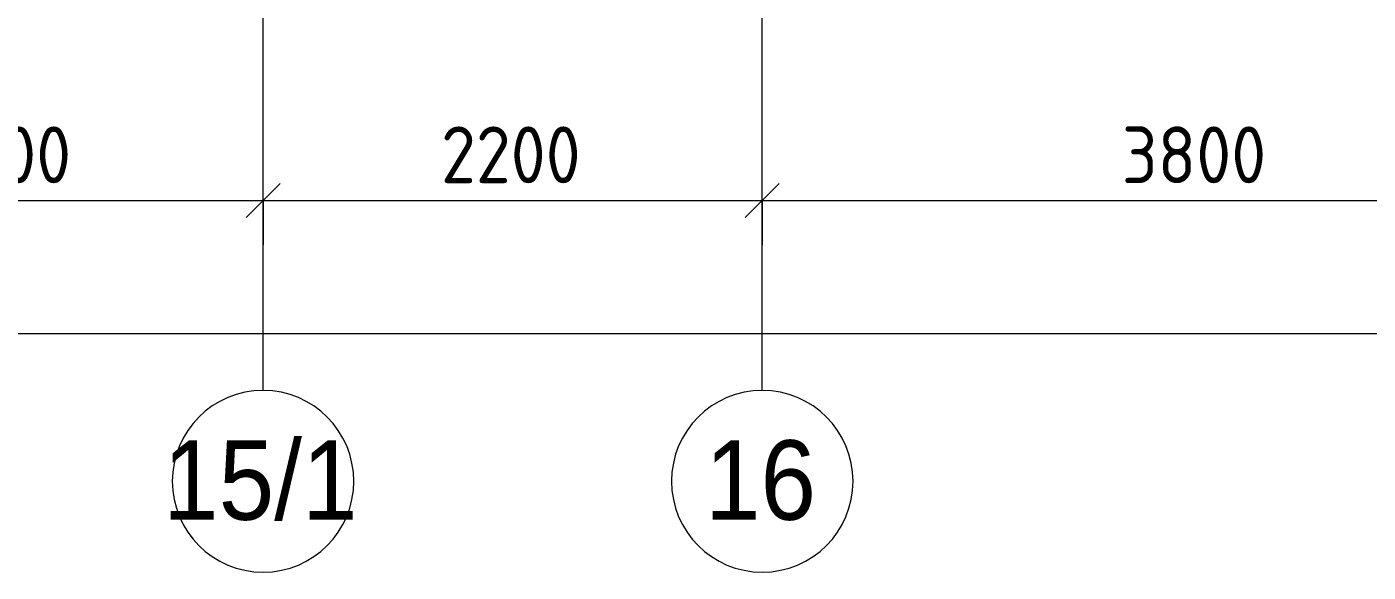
# Model space of a CAD drawing. Header units: millimetres. Extents: x 35092 to 251863, y -8553 to 29549.
# Drawn here: x 53419 to 59330, y -2706 to -305 of the extents above; entities that cross this region are included whole.
import ezdxf

# ---------------------------------------------------------------- set-up
doc = ezdxf.new("R2010")
doc.units = ezdxf.units.MM
for name, color, linetype, lineweight in [('A-ANNO-DIMS', 7, 'Continuous', 9), ('A-ANNO-DIMS-100', 7, 'Continuous', 9), ('Оси', 7, 'Continuous', 9), ('Оси-1', 7, 'Continuous', 20)]:
    doc.layers.add(name, color=color, linetype=linetype, lineweight=lineweight)
doc.styles.add('Arial', font='arial.ttf', dxfattribs={"width": 0.9, "height": 350})
doc.styles.add('ISOCPEUR', font='isocpeur.ttf', dxfattribs={"width": 0.9, "height": 250})
doc.dimstyles.new('ISO-2_5_0_9К_БОЛЬШОЙ', dxfattribs={"dimscale": 304.8, "dimtxt": 248.995294, "dimasz": 0.492126, "dimexe": 0.393701, "dimexo": 0.984252, "dimgap": 0, "dimtad": 1, "dimdec": 0, "dimrnd": 10, "dimzin": 0, "dimdsep": 46, "dimtxsty": 'ISOCPEUR', "dimblk1": 'OBLIQUE', "dimblk2": 'OBLIQUE', "dimsah": 1, "dimcen": 0.09, "dimdle": 0.393701, "dimazin": 0, "dimtfac": 1, "dimtdec": 4, "dimtix": 1, "dimtmove": 0, "dimatfit": 3, "dimfxl": 1, "dimtvp": 1, "dimtolj": 1, "dimtzin": 0, "dimarcsym": 2})

# ---------------------------------------------------------------- blocks, each defined once
blk = doc.blocks.new('Ось сетки - D8-29747960-План расстановки мебели и оборудования 2 этажа в осях 12-23')
at = {"layer": 'Оси-1'}
for start, end in [(360, 180), (180, 360)]:
    blk.add_arc((0, 0), 4, start, end, dxfattribs=at)
blk = doc.blocks.new('DIMBLOCK20-План расстановки мебели и оборудования 2 этажа в осях 12-23')
at = {"layer": 'A-ANNO-DIMS-100'}
for p, q in [((52160, -1264.4), (52160, -950.4)), ((54460, -1264.4), (54460, -950.4)), ((52160, -1070.4), (54460, -1070.4)), ((52160, -1070.4), (52160, -1264.4)), ((54460, -1070.4), (54460, -1264.4))]:
    blk.add_line(p, q, dxfattribs=at)
at = {"layer": 'A-ANNO-DIMS-100', "lineweight": 20}
for p, q in [((52160, -1070.4), (52235, -995.4)), ((54460, -1070.4), (54535, -995.4)), ((52160, -1070.4), (52085, -1145.4)), ((54460, -1070.4), (54385, -1145.4))]:
    blk.add_line(p, q, dxfattribs=at)
at = {"layer": 'A-ANNO-DIMS-100', "color": 0, "insert": (52994, -743.8), "char_height": 250, "width": 758.478, "attachment_point": 1, "line_spacing_factor": 1.149209, "style": 'ISOCPEUR'}
blk.add_mtext('2300', dxfattribs=at)
blk = doc.blocks.new('_Oblique')
at = {"color": 0, "linetype": 'ByBlock', "lineweight": -2}
blk.add_line((-0.5, -0.5), (0.5, 0.5), dxfattribs=at)
blk = doc.blocks.new('DIMBLOCK21-План расстановки мебели и оборудования 2 этажа в осях 12-23')
at = {"layer": 'A-ANNO-DIMS-100'}
for p, q in [((54460, -1264.4), (54460, -950.4)), ((56660, -1264.4), (56660, -950.4)), ((54460, -1070.4), (56660, -1070.4)), ((54460, -1070.4), (54460, -1264.4)), ((56660, -1070.4), (56660, -1264.4))]:
    blk.add_line(p, q, dxfattribs=at)
at = {"layer": 'A-ANNO-DIMS-100', "lineweight": 20}
for p, q in [((54460, -1070.4), (54535, -995.4)), ((56660, -1070.4), (56735, -995.4)), ((54460, -1070.4), (54385, -1145.4)), ((56660, -1070.4), (56585, -1145.4))]:
    blk.add_line(p, q, dxfattribs=at)
at = {"layer": 'A-ANNO-DIMS-100', "color": 0, "insert": (55244, -743.8), "char_height": 250, "width": 758.478, "attachment_point": 1, "line_spacing_factor": 1.149209, "style": 'ISOCPEUR'}
blk.add_mtext('2200', dxfattribs=at)
blk = doc.blocks.new('DIMBLOCK22-План расстановки мебели и оборудования 2 этажа в осях 12-23')
at = {"layer": 'A-ANNO-DIMS-100'}
for p, q in [((56660, -1264.4), (56660, -950.4)), ((60460, -1264.4), (60460, -950.4)), ((56660, -1070.4), (60460, -1070.4)), ((56660, -1070.4), (56660, -1264.4)), ((60460, -1070.4), (60460, -1264.4))]:
    blk.add_line(p, q, dxfattribs=at)
at = {"layer": 'A-ANNO-DIMS-100', "lineweight": 20}
for p, q in [((56660, -1070.4), (56735, -995.4)), ((60460, -1070.4), (60535, -995.4)), ((56660, -1070.4), (56585, -1145.4)), ((60460, -1070.4), (60385, -1145.4))]:
    blk.add_line(p, q, dxfattribs=at)
at = {"layer": 'A-ANNO-DIMS-100', "color": 0, "insert": (58244, -743.8), "char_height": 250, "width": 758.478, "attachment_point": 1, "line_spacing_factor": 1.149209, "style": 'ISOCPEUR'}
blk.add_mtext('3800', dxfattribs=at)
blk = doc.blocks.new('DIMBLOCK32-План расстановки мебели и оборудования 2 этажа в осях 12-23')
at = {"layer": 'A-ANNO-DIMS-100'}
for p, q in [((38310, -1849), (38310, -1535.1)), ((84560, -1849), (84560, -1535.1)), ((38190, -1655.1), (84680, -1655.1)), ((38310, -1655.1), (38310, -1849)), ((84560, -1655.1), (84560, -1849))]:
    blk.add_line(p, q, dxfattribs=at)
at = {"layer": 'A-ANNO-DIMS-100', "lineweight": 20}
for p, q in [((38310, -1655.1), (38385, -1580.1)), ((84560, -1655.1), (84635, -1580.1)), ((38310, -1655.1), (38235, -1730.1)), ((84560, -1655.1), (84485, -1730.1))]:
    blk.add_line(p, q, dxfattribs=at)
at = {"layer": 'A-ANNO-DIMS-100', "color": 0, "insert": (61028, -1328.5), "char_height": 250, "width": 976.828, "attachment_point": 1, "line_spacing_factor": 1.149209, "style": 'ISOCPEUR'}
blk.add_mtext('46250', dxfattribs=at)

msp = doc.modelspace()

# ---------------------------------------------------------------- linework, layer by layer
at = {"layer": 'Оси'}
for p, q in [((54460, -1906.3), (54460, 593.7)), ((56660, -1906.3), (56660, 593.7))]:
    msp.add_line(p, q, dxfattribs=at)

# ---------------------------------------------------------------- block references
at = {"layer": 'Оси-1', "xscale": 99.99999999999993, "yscale": 99.99999999999993, "zscale": 99.99999999999993}
for p in [(54460, -2306.3), (56660, -2306.3)]:
    msp.add_blockref('Ось сетки - D8-29747960-План расстановки мебели и оборудования 2 этажа в осях 12-23', p, dxfattribs=at)

# ---------------------------------------------------------------- texts
at = {"layer": 'Оси', "char_height": 350, "attachment_point": 1, "style": 'Arial'}
for s, insert, width in [('15/1', (54019.7, -2125.6), 1060.633), ('16', (56407.4, -2125.6), 606.076)]:
    msp.add_mtext(s, dxfattribs=dict(at, insert=insert, width=width))

# ---------------------------------------------------------------- dimensions: what is measured, and where the dimension line sits
at = {"layer": 'A-ANNO-DIMS'}
for base, p1, p2, override, picture, middle in [((54460, -1070.4), (52160, -964.4), (54460, -964.4), {"dimpost": '<>', "dimfxl": 2300}, 'DIMBLOCK20-План расстановки мебели и оборудования 2 этажа в осях 12-23', (53310, -945.4)), ((56660, -1070.4), (54460, -964.4), (56660, -964.4), {"dimpost": '<>', "dimfxl": 2200}, 'DIMBLOCK21-План расстановки мебели и оборудования 2 этажа в осях 12-23', (55560, -945.4)), ((60460, -1070.4), (56660, -964.4), (60460, -964.4), {"dimpost": '<>', "dimfxl": 3800}, 'DIMBLOCK22-План расстановки мебели и оборудования 2 этажа в осях 12-23', (58560, -945.4)), ((84560, -1655.1), (38310, -1549), (84560, -1549), {"dimpost": '<>', "dimfxl": 46250}, 'DIMBLOCK32-План расстановки мебели и оборудования 2 этажа в осях 12-23', (61435, -1530.1))]:
    dim = msp.add_linear_dim(base=base, p1=p1, p2=p2, dimstyle='ISO-2_5_0_9К_БОЛЬШОЙ', override=override, dxfattribs=at)
    dim.commit()
    dim.dimension.update_dxf_attribs({"geometry": picture, "text_midpoint": middle})

doc.saveas('drawing.dxf')
